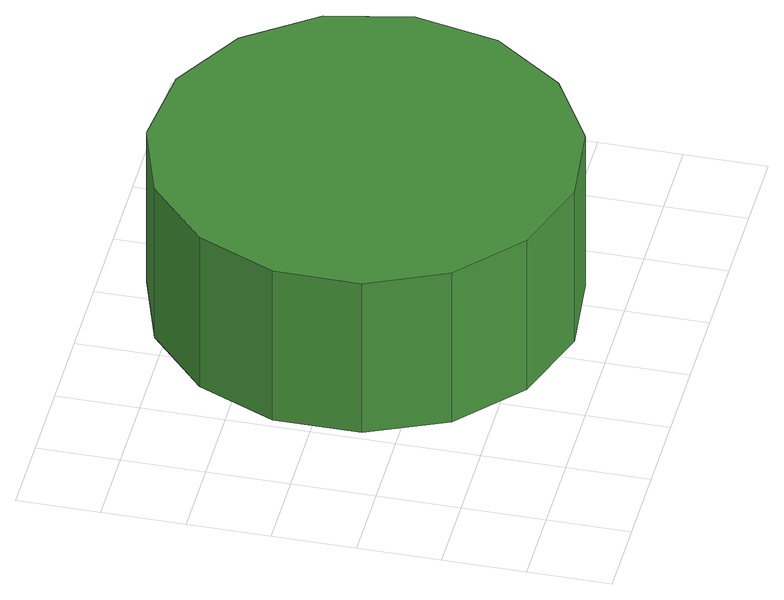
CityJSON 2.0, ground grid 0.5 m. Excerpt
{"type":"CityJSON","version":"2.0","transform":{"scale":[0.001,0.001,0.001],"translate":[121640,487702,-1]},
"CityObjects":{
"tree1":{"type":"SolitaryVegetationObject","attributes":{"function":"something"},"geometry":[{"type":"MultiSurface","lod":"1","boundaries":[[[0,1,2,3,4,5,6,7,8,9,10,11,12,13,14]],[[15,16,17,18,19,20,21,22,23,24,25,26,27,28,29]],[[0,29,28,1]],[[1,28,27,2]],[[2,27,26,3]],[[3,26,25,4]],[[4,25,24,5]],[[5,24,23,6]],[[6,23,22,7]],[[7,22,21,8]],[[8,21,20,9]],[[9,20,19,10]],[[10,19,18,11]],[[11,18,17,12]],[[12,17,16,13]],[[13,16,15,14]],[[14,15,29,0]]]}]}
},
"vertices":[
[3058,1474,1960],[2949,1988,1960],[2640,2412,1960],[2186,2675,1960],[1664,2729,1960],[1165,2567,1960],[775,2216,1960],[562,1737,1960],[562,1212,1960],[775,733,1960],[1165,382,1960],[1664,219,1960],[2186,274,1960],[2640,537,1960],[2949,961,1960],[2949,961,882],[2640,537,882],[2186,274,882],[1664,219,882],[1165,382,882],[775,733,882],[562,1212,882],[562,1737,882],[775,2216,882],[1165,2567,882],[1664,2729,882],[2186,2675,882],[2640,2412,882],[2949,1988,882],[3058,1474,882]
]}
